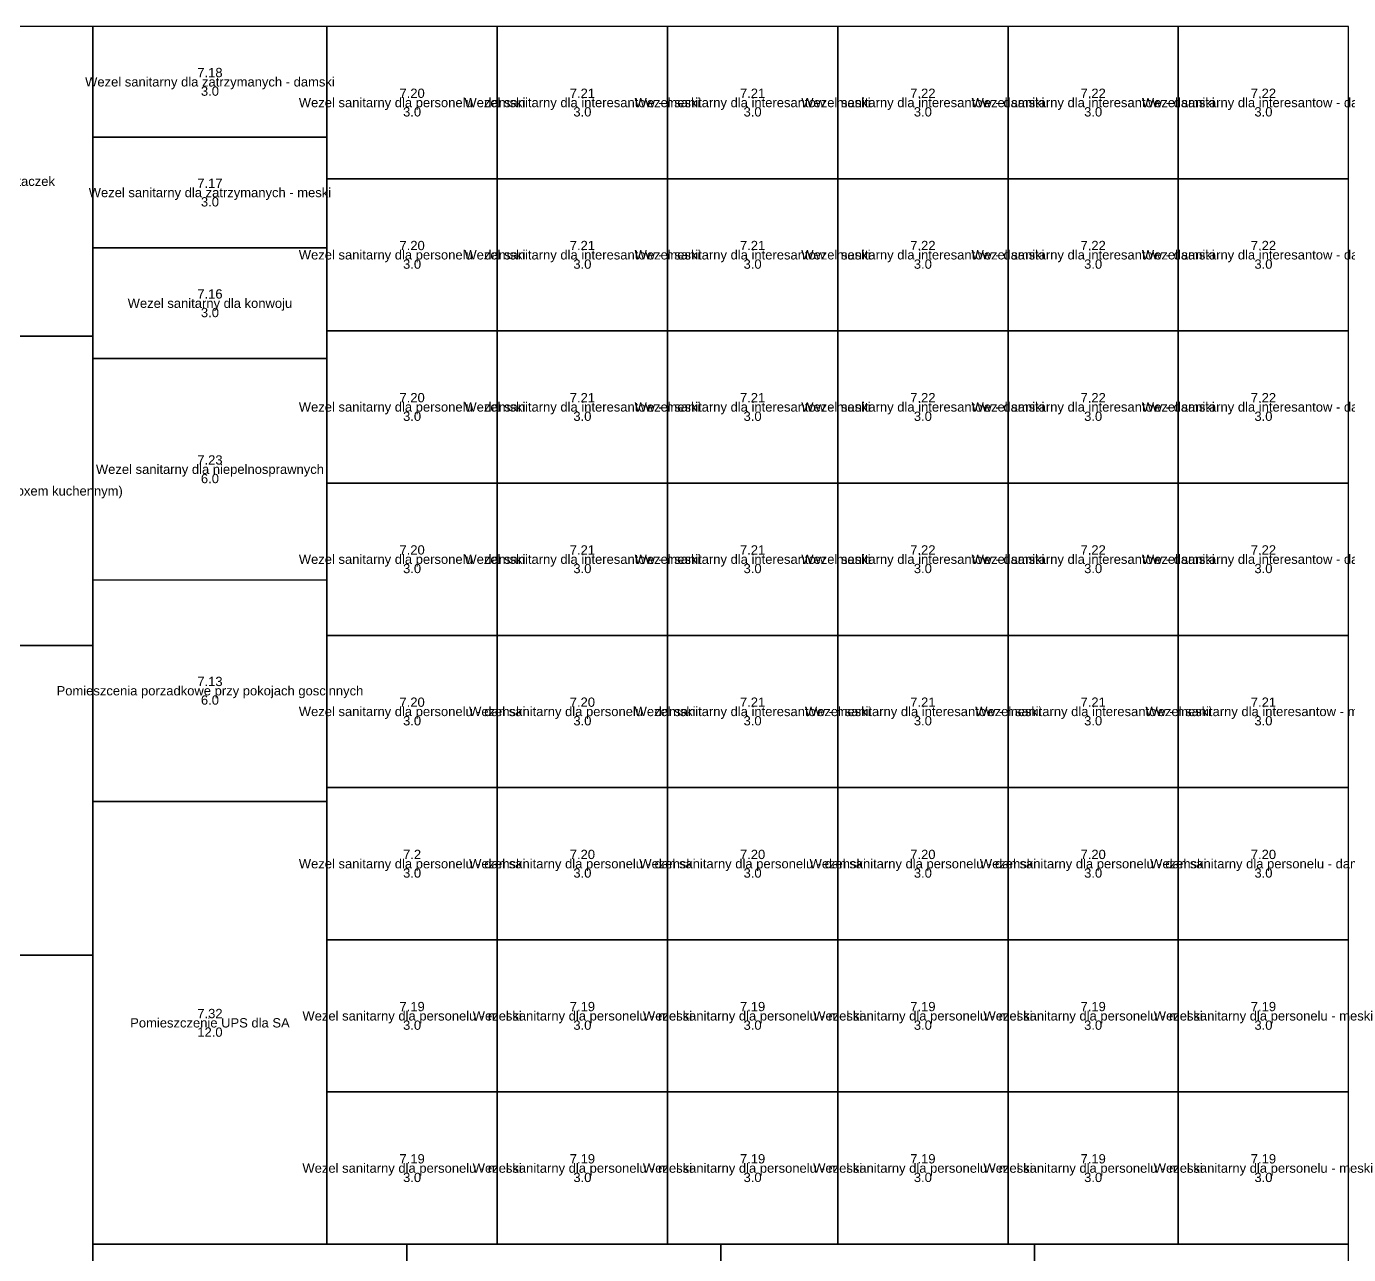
# Model space of a CAD drawing. Extents: x 0 to 217, y 0 to 21.
# Drawn here: x 53.82 to 68.05, y 7.79 to 21 of the extents above; entities that cross this region are included whole.
import ezdxf
from ezdxf.enums import TextEntityAlignment as Align

# ---------------------------------------------------------------- set-up
doc = ezdxf.new("R2010")
doc.units = 0
for name, color, linetype in [('PODWYDZIALY', 3, 'CONTINUOUS'), ('POMIESZCZENIA', 16, 'CONTINUOUS'), ('WYDZIALY', 2, 'CONTINUOUS')]:
    doc.layers.add(name, color=color, linetype=linetype)
doc.styles.get("Standard").update_dxf_attribs({"font": 'arial.ttf'})

# ---------------------------------------------------------------- blocks, each defined once
blk = doc.blocks.new('Area0')
at = {"color": 0}
blk.add_polyline3d([(0, 0, 0), (68.048, 0, 0), (68.048, 21, 0), (0, 21, 0), (0, 0, 0)], dxfattribs=at)
blk = doc.blocks.new('Area7')
at = {"color": 0}
blk.add_polyline3d([(0, 0, 0), (68.048, 0, 0), (68.048, 21, 0), (0, 21, 0), (0, 0, 0)], dxfattribs=at)
blk = doc.blocks.new('Area32')
at = {"color": 0}
blk.add_polyline3d([(0, 0, 0), (3.602, 0, 0), (3.602, 3.331, 0), (0, 3.331, 0), (0, 0, 0)], dxfattribs=at)
blk = doc.blocks.new('Area33')
at = {"color": 0}
blk.add_polyline3d([(0, 0, 0), (3.602, 0, 0), (3.602, 3.331, 0), (0, 3.331, 0), (0, 0, 0)], dxfattribs=at)
blk = doc.blocks.new('Area34')
at = {"color": 0}
blk.add_polyline3d([(0, 0, 0), (3.602, 0, 0), (3.602, 3.331, 0), (0, 3.331, 0), (0, 0, 0)], dxfattribs=at)
blk = doc.blocks.new('Area35')
at = {"color": 0}
blk.add_polyline3d([(0, 0, 0), (3.602, 0, 0), (3.602, 3.331, 0), (0, 3.331, 0), (0, 0, 0)], dxfattribs=at)
blk = doc.blocks.new('Area36')
at = {"color": 0}
blk.add_polyline3d([(0, 0, 0), (3.377, 0, 0), (3.377, 3.553, 0), (0, 3.553, 0), (0, 0, 0)], dxfattribs=at)
blk = doc.blocks.new('Area37')
at = {"color": 0}
blk.add_polyline3d([(0, 0, 0), (3.377, 0, 0), (3.377, 3.553, 0), (0, 3.553, 0), (0, 0, 0)], dxfattribs=at)
blk = doc.blocks.new('Area38')
at = {"color": 0}
blk.add_polyline3d([(0, 0, 0), (3.377, 0, 0), (3.377, 3.553, 0), (0, 3.553, 0), (0, 0, 0)], dxfattribs=at)
blk = doc.blocks.new('Area39')
at = {"color": 0}
blk.add_polyline3d([(0, 0, 0), (3.377, 0, 0), (3.377, 3.553, 0), (0, 3.553, 0), (0, 0, 0)], dxfattribs=at)
blk = doc.blocks.new('Area40')
at = {"color": 0}
blk.add_polyline3d([(0, 0, 0), (2.519, 0, 0), (2.519, 4.764, 0), (0, 4.764, 0), (0, 0, 0)], dxfattribs=at)
blk = doc.blocks.new('Area41')
at = {"color": 0}
blk.add_polyline3d([(0, 0, 0), (2.519, 0, 0), (2.519, 2.382, 0), (0, 2.382, 0), (0, 0, 0)], dxfattribs=at)
blk = doc.blocks.new('Area42')
at = {"color": 0}
blk.add_polyline3d([(0, 0, 0), (2.519, 0, 0), (2.519, 2.382, 0), (0, 2.382, 0), (0, 0, 0)], dxfattribs=at)
blk = doc.blocks.new('Area43')
at = {"color": 0}
blk.add_polyline3d([(0, 0, 0), (2.519, 0, 0), (2.519, 1.191, 0), (0, 1.191, 0), (0, 0, 0)], dxfattribs=at)
blk = doc.blocks.new('Area44')
at = {"color": 0}
blk.add_polyline3d([(0, 0, 0), (2.519, 0, 0), (2.519, 1.191, 0), (0, 1.191, 0), (0, 0, 0)], dxfattribs=at)
blk = doc.blocks.new('Area45')
at = {"color": 0}
blk.add_polyline3d([(0, 0, 0), (2.519, 0, 0), (2.519, 1.191, 0), (0, 1.191, 0), (0, 0, 0)], dxfattribs=at)
blk = doc.blocks.new('Area46')
at = {"color": 0}
blk.add_polyline3d([(0, 0, 0), (1.832, 0, 0), (1.832, 1.638, 0), (0, 1.638, 0), (0, 0, 0)], dxfattribs=at)
blk = doc.blocks.new('Area47')
at = {"color": 0}
blk.add_polyline3d([(0, 0, 0), (1.832, 0, 0), (1.832, 1.638, 0), (0, 1.638, 0), (0, 0, 0)], dxfattribs=at)
blk = doc.blocks.new('Area48')
at = {"color": 0}
blk.add_polyline3d([(0, 0, 0), (1.832, 0, 0), (1.832, 1.638, 0), (0, 1.638, 0), (0, 0, 0)], dxfattribs=at)
blk = doc.blocks.new('Area49')
at = {"color": 0}
blk.add_polyline3d([(0, 0, 0), (1.832, 0, 0), (1.832, 1.638, 0), (0, 1.638, 0), (0, 0, 0)], dxfattribs=at)
blk = doc.blocks.new('Area50')
at = {"color": 0}
blk.add_polyline3d([(0, 0, 0), (1.832, 0, 0), (1.832, 1.638, 0), (0, 1.638, 0), (0, 0, 0)], dxfattribs=at)
blk = doc.blocks.new('Area51')
at = {"color": 0}
blk.add_polyline3d([(0, 0, 0), (1.832, 0, 0), (1.832, 1.638, 0), (0, 1.638, 0), (0, 0, 0)], dxfattribs=at)
blk = doc.blocks.new('Area52')
at = {"color": 0}
blk.add_polyline3d([(0, 0, 0), (1.832, 0, 0), (1.832, 1.638, 0), (0, 1.638, 0), (0, 0, 0)], dxfattribs=at)
blk = doc.blocks.new('Area53')
at = {"color": 0}
blk.add_polyline3d([(0, 0, 0), (1.832, 0, 0), (1.832, 1.638, 0), (0, 1.638, 0), (0, 0, 0)], dxfattribs=at)
blk = doc.blocks.new('Area54')
at = {"color": 0}
blk.add_polyline3d([(0, 0, 0), (1.832, 0, 0), (1.832, 1.638, 0), (0, 1.638, 0), (0, 0, 0)], dxfattribs=at)
blk = doc.blocks.new('Area55')
at = {"color": 0}
blk.add_polyline3d([(0, 0, 0), (1.832, 0, 0), (1.832, 1.638, 0), (0, 1.638, 0), (0, 0, 0)], dxfattribs=at)
blk = doc.blocks.new('Area56')
at = {"color": 0}
blk.add_polyline3d([(0, 0, 0), (1.832, 0, 0), (1.832, 1.638, 0), (0, 1.638, 0), (0, 0, 0)], dxfattribs=at)
blk = doc.blocks.new('Area57')
at = {"color": 0}
blk.add_polyline3d([(0, 0, 0), (1.832, 0, 0), (1.832, 1.638, 0), (0, 1.638, 0), (0, 0, 0)], dxfattribs=at)
blk = doc.blocks.new('Area58')
at = {"color": 0}
blk.add_polyline3d([(0, 0, 0), (1.832, 0, 0), (1.832, 1.638, 0), (0, 1.638, 0), (0, 0, 0)], dxfattribs=at)
blk = doc.blocks.new('Area59')
at = {"color": 0}
blk.add_polyline3d([(0, 0, 0), (1.832, 0, 0), (1.832, 1.638, 0), (0, 1.638, 0), (0, 0, 0)], dxfattribs=at)
blk = doc.blocks.new('Area60')
at = {"color": 0}
blk.add_polyline3d([(0, 0, 0), (1.832, 0, 0), (1.832, 1.638, 0), (0, 1.638, 0), (0, 0, 0)], dxfattribs=at)
blk = doc.blocks.new('Area61')
at = {"color": 0}
blk.add_polyline3d([(0, 0, 0), (1.832, 0, 0), (1.832, 1.638, 0), (0, 1.638, 0), (0, 0, 0)], dxfattribs=at)
blk = doc.blocks.new('Area62')
at = {"color": 0}
blk.add_polyline3d([(0, 0, 0), (1.832, 0, 0), (1.832, 1.638, 0), (0, 1.638, 0), (0, 0, 0)], dxfattribs=at)
blk = doc.blocks.new('Area63')
at = {"color": 0}
blk.add_polyline3d([(0, 0, 0), (1.832, 0, 0), (1.832, 1.638, 0), (0, 1.638, 0), (0, 0, 0)], dxfattribs=at)
blk = doc.blocks.new('Area64')
at = {"color": 0}
blk.add_polyline3d([(0, 0, 0), (1.832, 0, 0), (1.832, 1.638, 0), (0, 1.638, 0), (0, 0, 0)], dxfattribs=at)
blk = doc.blocks.new('Area65')
at = {"color": 0}
blk.add_polyline3d([(0, 0, 0), (1.832, 0, 0), (1.832, 1.638, 0), (0, 1.638, 0), (0, 0, 0)], dxfattribs=at)
blk = doc.blocks.new('Area66')
at = {"color": 0}
blk.add_polyline3d([(0, 0, 0), (1.832, 0, 0), (1.832, 1.638, 0), (0, 1.638, 0), (0, 0, 0)], dxfattribs=at)
blk = doc.blocks.new('Area67')
at = {"color": 0}
blk.add_polyline3d([(0, 0, 0), (1.832, 0, 0), (1.832, 1.638, 0), (0, 1.638, 0), (0, 0, 0)], dxfattribs=at)
blk = doc.blocks.new('Area68')
at = {"color": 0}
blk.add_polyline3d([(0, 0, 0), (1.832, 0, 0), (1.832, 1.638, 0), (0, 1.638, 0), (0, 0, 0)], dxfattribs=at)
blk = doc.blocks.new('Area69')
at = {"color": 0}
blk.add_polyline3d([(0, 0, 0), (1.832, 0, 0), (1.832, 1.638, 0), (0, 1.638, 0), (0, 0, 0)], dxfattribs=at)
blk = doc.blocks.new('Area70')
at = {"color": 0}
blk.add_polyline3d([(0, 0, 0), (1.832, 0, 0), (1.832, 1.638, 0), (0, 1.638, 0), (0, 0, 0)], dxfattribs=at)
blk = doc.blocks.new('Area71')
at = {"color": 0}
blk.add_polyline3d([(0, 0, 0), (1.832, 0, 0), (1.832, 1.638, 0), (0, 1.638, 0), (0, 0, 0)], dxfattribs=at)
blk = doc.blocks.new('Area72')
at = {"color": 0}
blk.add_polyline3d([(0, 0, 0), (1.832, 0, 0), (1.832, 1.638, 0), (0, 1.638, 0), (0, 0, 0)], dxfattribs=at)
blk = doc.blocks.new('Area73')
at = {"color": 0}
blk.add_polyline3d([(0, 0, 0), (1.832, 0, 0), (1.832, 1.638, 0), (0, 1.638, 0), (0, 0, 0)], dxfattribs=at)
blk = doc.blocks.new('Area74')
at = {"color": 0}
blk.add_polyline3d([(0, 0, 0), (1.832, 0, 0), (1.832, 1.638, 0), (0, 1.638, 0), (0, 0, 0)], dxfattribs=at)
blk = doc.blocks.new('Area75')
at = {"color": 0}
blk.add_polyline3d([(0, 0, 0), (1.832, 0, 0), (1.832, 1.638, 0), (0, 1.638, 0), (0, 0, 0)], dxfattribs=at)
blk = doc.blocks.new('Area76')
at = {"color": 0}
blk.add_polyline3d([(0, 0, 0), (1.832, 0, 0), (1.832, 1.638, 0), (0, 1.638, 0), (0, 0, 0)], dxfattribs=at)
blk = doc.blocks.new('Area77')
at = {"color": 0}
blk.add_polyline3d([(0, 0, 0), (1.832, 0, 0), (1.832, 1.638, 0), (0, 1.638, 0), (0, 0, 0)], dxfattribs=at)
blk = doc.blocks.new('Area78')
at = {"color": 0}
blk.add_polyline3d([(0, 0, 0), (1.832, 0, 0), (1.832, 1.638, 0), (0, 1.638, 0), (0, 0, 0)], dxfattribs=at)
blk = doc.blocks.new('Area79')
at = {"color": 0}
blk.add_polyline3d([(0, 0, 0), (1.832, 0, 0), (1.832, 1.638, 0), (0, 1.638, 0), (0, 0, 0)], dxfattribs=at)
blk = doc.blocks.new('Area80')
at = {"color": 0}
blk.add_polyline3d([(0, 0, 0), (1.832, 0, 0), (1.832, 1.638, 0), (0, 1.638, 0), (0, 0, 0)], dxfattribs=at)
blk = doc.blocks.new('Area81')
at = {"color": 0}
blk.add_polyline3d([(0, 0, 0), (1.832, 0, 0), (1.832, 1.638, 0), (0, 1.638, 0), (0, 0, 0)], dxfattribs=at)
blk = doc.blocks.new('Area82')
at = {"color": 0}
blk.add_polyline3d([(0, 0, 0), (1.832, 0, 0), (1.832, 1.638, 0), (0, 1.638, 0), (0, 0, 0)], dxfattribs=at)
blk = doc.blocks.new('Area83')
at = {"color": 0}
blk.add_polyline3d([(0, 0, 0), (1.832, 0, 0), (1.832, 1.638, 0), (0, 1.638, 0), (0, 0, 0)], dxfattribs=at)
blk = doc.blocks.new('Area84')
at = {"color": 0}
blk.add_polyline3d([(0, 0, 0), (1.832, 0, 0), (1.832, 1.638, 0), (0, 1.638, 0), (0, 0, 0)], dxfattribs=at)
blk = doc.blocks.new('Area85')
at = {"color": 0}
blk.add_polyline3d([(0, 0, 0), (1.832, 0, 0), (1.832, 1.638, 0), (0, 1.638, 0), (0, 0, 0)], dxfattribs=at)
blk = doc.blocks.new('Area86')
at = {"color": 0}
blk.add_polyline3d([(0, 0, 0), (1.832, 0, 0), (1.832, 1.638, 0), (0, 1.638, 0), (0, 0, 0)], dxfattribs=at)
blk = doc.blocks.new('Area87')
at = {"color": 0}
blk.add_polyline3d([(0, 0, 0), (1.832, 0, 0), (1.832, 1.638, 0), (0, 1.638, 0), (0, 0, 0)], dxfattribs=at)
blk = doc.blocks.new('Area88')
at = {"color": 0}
blk.add_polyline3d([(0, 0, 0), (1.832, 0, 0), (1.832, 1.638, 0), (0, 1.638, 0), (0, 0, 0)], dxfattribs=at)
blk = doc.blocks.new('Area89')
at = {"color": 0}
blk.add_polyline3d([(0, 0, 0), (1.832, 0, 0), (1.832, 1.638, 0), (0, 1.638, 0), (0, 0, 0)], dxfattribs=at)
blk = doc.blocks.new('Area90')
at = {"color": 0}
blk.add_polyline3d([(0, 0, 0), (1.832, 0, 0), (1.832, 1.638, 0), (0, 1.638, 0), (0, 0, 0)], dxfattribs=at)
blk = doc.blocks.new('Area91')
at = {"color": 0}
blk.add_polyline3d([(0, 0, 0), (1.832, 0, 0), (1.832, 1.638, 0), (0, 1.638, 0), (0, 0, 0)], dxfattribs=at)
blk = doc.blocks.new('Area92')
at = {"color": 0}
blk.add_polyline3d([(0, 0, 0), (1.832, 0, 0), (1.832, 1.638, 0), (0, 1.638, 0), (0, 0, 0)], dxfattribs=at)
blk = doc.blocks.new('Area93')
at = {"color": 0}
blk.add_polyline3d([(0, 0, 0), (1.832, 0, 0), (1.832, 1.638, 0), (0, 1.638, 0), (0, 0, 0)], dxfattribs=at)

msp = doc.modelspace()

# ---------------------------------------------------------------- block references
at = {"layer": 'PODWYDZIALY', "color": 10}
msp.add_blockref('Area7', (0, 0), dxfattribs=at)
at = {"layer": 'POMIESZCZENIA', "color": 10}
ref = msp.add_blockref('Area35', (50.936, 17.669), dxfattribs=at)
ref.add_attrib('NAME', 'Pomieszczenie gospodarcze dla sprzataczek', dxfattribs={"layer": '0', "color": 0, "height": 0.1}).set_placement((52.737, 19.334), align=Align.MIDDLE_CENTER)
ref.add_attrib('POW', '12.0', dxfattribs={"layer": '0', "color": 0, "height": 0.1}).set_placement((52.737, 19.234), align=Align.MIDDLE_CENTER)
ref.add_attrib('NR', '7.25', dxfattribs={"layer": '0', "color": 0, "height": 0.1}).set_placement((52.737, 19.434), align=Align.MIDDLE_CENTER)
ref = msp.add_blockref('Area45', (54.538, 19.809), dxfattribs=at)
ref.add_attrib('NAME', 'Wezel sanitarny dla zatrzymanych - damski', dxfattribs={"layer": '0', "color": 0, "height": 0.1}).set_placement((55.798, 20.404), align=Align.MIDDLE_CENTER)
ref.add_attrib('POW', '3.0', dxfattribs={"layer": '0', "color": 0, "height": 0.1}).set_placement((55.798, 20.304), align=Align.MIDDLE_CENTER)
ref.add_attrib('NR', '7.18', dxfattribs={"layer": '0', "color": 0, "height": 0.1}).set_placement((55.798, 20.504), align=Align.MIDDLE_CENTER)
ref = msp.add_blockref('Area63', (57.057, 19.362), dxfattribs=at)
ref.add_attrib('NAME', 'Wezel sanitarny dla personelu - damski', dxfattribs={"layer": '0', "color": 0, "height": 0.1}).set_placement((57.973, 20.181), align=Align.MIDDLE_CENTER)
ref.add_attrib('POW', '3.0', dxfattribs={"layer": '0', "color": 0, "height": 0.1}).set_placement((57.973, 20.081), align=Align.MIDDLE_CENTER)
ref.add_attrib('NR', '7.20', dxfattribs={"layer": '0', "color": 0, "height": 0.1}).set_placement((57.973, 20.281), align=Align.MIDDLE_CENTER)
ref = msp.add_blockref('Area73', (58.889, 19.362), dxfattribs=at)
ref.add_attrib('NAME', 'Wezel sanitarny dla interesantow - meski', dxfattribs={"layer": '0', "color": 0, "height": 0.1}).set_placement((59.805, 20.181), align=Align.MIDDLE_CENTER)
ref.add_attrib('POW', '3.0', dxfattribs={"layer": '0', "color": 0, "height": 0.1}).set_placement((59.805, 20.081), align=Align.MIDDLE_CENTER)
ref.add_attrib('NR', '7.21', dxfattribs={"layer": '0', "color": 0, "height": 0.1}).set_placement((59.805, 20.281), align=Align.MIDDLE_CENTER)
ref = msp.add_blockref('Area81', (60.721, 19.362), dxfattribs=at)
ref.add_attrib('NAME', 'Wezel sanitarny dla interesantow - meski', dxfattribs={"layer": '0', "color": 0, "height": 0.1}).set_placement((61.636, 20.181), align=Align.MIDDLE_CENTER)
ref.add_attrib('POW', '3.0', dxfattribs={"layer": '0', "color": 0, "height": 0.1}).set_placement((61.636, 20.081), align=Align.MIDDLE_CENTER)
ref.add_attrib('NR', '7.21', dxfattribs={"layer": '0', "color": 0, "height": 0.1}).set_placement((61.636, 20.281), align=Align.MIDDLE_CENTER)
ref = msp.add_blockref('Area87', (62.552, 19.362), dxfattribs=at)
ref.add_attrib('NAME', 'Wezel sanitarny dla interesantow - damski', dxfattribs={"layer": '0', "color": 0, "height": 0.1}).set_placement((63.468, 20.181), align=Align.MIDDLE_CENTER)
ref.add_attrib('POW', '3.0', dxfattribs={"layer": '0', "color": 0, "height": 0.1}).set_placement((63.468, 20.081), align=Align.MIDDLE_CENTER)
ref.add_attrib('NR', '7.22', dxfattribs={"layer": '0', "color": 0, "height": 0.1}).set_placement((63.468, 20.281), align=Align.MIDDLE_CENTER)
ref = msp.add_blockref('Area91', (64.384, 19.362), dxfattribs=at)
ref.add_attrib('NAME', 'Wezel sanitarny dla interesantow - damski', dxfattribs={"layer": '0', "color": 0, "height": 0.1}).set_placement((65.3, 20.181), align=Align.MIDDLE_CENTER)
ref.add_attrib('POW', '3.0', dxfattribs={"layer": '0', "color": 0, "height": 0.1}).set_placement((65.3, 20.081), align=Align.MIDDLE_CENTER)
ref.add_attrib('NR', '7.22', dxfattribs={"layer": '0', "color": 0, "height": 0.1}).set_placement((65.3, 20.281), align=Align.MIDDLE_CENTER)
ref = msp.add_blockref('Area93', (66.216, 19.362), dxfattribs=at)
ref.add_attrib('NAME', 'Wezel sanitarny dla interesantow - damski', dxfattribs={"layer": '0', "color": 0, "height": 0.1}).set_placement((67.132, 20.181), align=Align.MIDDLE_CENTER)
ref.add_attrib('POW', '3.0', dxfattribs={"layer": '0', "color": 0, "height": 0.1}).set_placement((67.132, 20.081), align=Align.MIDDLE_CENTER)
ref.add_attrib('NR', '7.22', dxfattribs={"layer": '0', "color": 0, "height": 0.1}).set_placement((67.132, 20.281), align=Align.MIDDLE_CENTER)
ref = msp.add_blockref('Area44', (54.538, 18.618), dxfattribs=at)
ref.add_attrib('NAME', 'Wezel sanitarny dla zatrzymanych - meski', dxfattribs={"layer": '0', "color": 0, "height": 0.1}).set_placement((55.798, 19.213), align=Align.MIDDLE_CENTER)
ref.add_attrib('POW', '3.0', dxfattribs={"layer": '0', "color": 0, "height": 0.1}).set_placement((55.798, 19.113), align=Align.MIDDLE_CENTER)
ref.add_attrib('NR', '7.17', dxfattribs={"layer": '0', "color": 0, "height": 0.1}).set_placement((55.798, 19.313), align=Align.MIDDLE_CENTER)
ref = msp.add_blockref('Area62', (57.057, 17.724), dxfattribs=at)
ref.add_attrib('NAME', 'Wezel sanitarny dla personelu - damski', dxfattribs={"layer": '0', "color": 0, "height": 0.1}).set_placement((57.973, 18.543), align=Align.MIDDLE_CENTER)
ref.add_attrib('POW', '3.0', dxfattribs={"layer": '0', "color": 0, "height": 0.1}).set_placement((57.973, 18.443), align=Align.MIDDLE_CENTER)
ref.add_attrib('NR', '7.20', dxfattribs={"layer": '0', "color": 0, "height": 0.1}).set_placement((57.973, 18.643), align=Align.MIDDLE_CENTER)
ref = msp.add_blockref('Area72', (58.889, 17.724), dxfattribs=at)
ref.add_attrib('NAME', 'Wezel sanitarny dla interesantow - meski', dxfattribs={"layer": '0', "color": 0, "height": 0.1}).set_placement((59.805, 18.543), align=Align.MIDDLE_CENTER)
ref.add_attrib('POW', '3.0', dxfattribs={"layer": '0', "color": 0, "height": 0.1}).set_placement((59.805, 18.443), align=Align.MIDDLE_CENTER)
ref.add_attrib('NR', '7.21', dxfattribs={"layer": '0', "color": 0, "height": 0.1}).set_placement((59.805, 18.643), align=Align.MIDDLE_CENTER)
ref = msp.add_blockref('Area80', (60.721, 17.724), dxfattribs=at)
ref.add_attrib('NAME', 'Wezel sanitarny dla interesantow - meski', dxfattribs={"layer": '0', "color": 0, "height": 0.1}).set_placement((61.636, 18.543), align=Align.MIDDLE_CENTER)
ref.add_attrib('POW', '3.0', dxfattribs={"layer": '0', "color": 0, "height": 0.1}).set_placement((61.636, 18.443), align=Align.MIDDLE_CENTER)
ref.add_attrib('NR', '7.21', dxfattribs={"layer": '0', "color": 0, "height": 0.1}).set_placement((61.636, 18.643), align=Align.MIDDLE_CENTER)
ref = msp.add_blockref('Area86', (62.552, 17.724), dxfattribs=at)
ref.add_attrib('NAME', 'Wezel sanitarny dla interesantow - damski', dxfattribs={"layer": '0', "color": 0, "height": 0.1}).set_placement((63.468, 18.543), align=Align.MIDDLE_CENTER)
ref.add_attrib('POW', '3.0', dxfattribs={"layer": '0', "color": 0, "height": 0.1}).set_placement((63.468, 18.443), align=Align.MIDDLE_CENTER)
ref.add_attrib('NR', '7.22', dxfattribs={"layer": '0', "color": 0, "height": 0.1}).set_placement((63.468, 18.643), align=Align.MIDDLE_CENTER)
ref = msp.add_blockref('Area90', (64.384, 17.724), dxfattribs=at)
ref.add_attrib('NAME', 'Wezel sanitarny dla interesantow - damski', dxfattribs={"layer": '0', "color": 0, "height": 0.1}).set_placement((65.3, 18.543), align=Align.MIDDLE_CENTER)
ref.add_attrib('POW', '3.0', dxfattribs={"layer": '0', "color": 0, "height": 0.1}).set_placement((65.3, 18.443), align=Align.MIDDLE_CENTER)
ref.add_attrib('NR', '7.22', dxfattribs={"layer": '0', "color": 0, "height": 0.1}).set_placement((65.3, 18.643), align=Align.MIDDLE_CENTER)
ref = msp.add_blockref('Area92', (66.216, 17.724), dxfattribs=at)
ref.add_attrib('NAME', 'Wezel sanitarny dla interesantow - damski', dxfattribs={"layer": '0', "color": 0, "height": 0.1}).set_placement((67.132, 18.543), align=Align.MIDDLE_CENTER)
ref.add_attrib('POW', '3.0', dxfattribs={"layer": '0', "color": 0, "height": 0.1}).set_placement((67.132, 18.443), align=Align.MIDDLE_CENTER)
ref.add_attrib('NR', '7.22', dxfattribs={"layer": '0', "color": 0, "height": 0.1}).set_placement((67.132, 18.643), align=Align.MIDDLE_CENTER)
ref = msp.add_blockref('Area43', (54.538, 17.427), dxfattribs=at)
ref.add_attrib('NAME', 'Wezel sanitarny dla konwoju', dxfattribs={"layer": '0', "color": 0, "height": 0.1}).set_placement((55.798, 18.022), align=Align.MIDDLE_CENTER)
ref.add_attrib('POW', '3.0', dxfattribs={"layer": '0', "color": 0, "height": 0.1}).set_placement((55.798, 17.922), align=Align.MIDDLE_CENTER)
ref.add_attrib('NR', '7.16', dxfattribs={"layer": '0', "color": 0, "height": 0.1}).set_placement((55.798, 18.122), align=Align.MIDDLE_CENTER)
ref = msp.add_blockref('Area34', (50.936, 14.338), dxfattribs=at)
ref.add_attrib('NAME', 'Pokoj sniadaniowy przy pokojach goscinnych ( z boxem kuchennym)', dxfattribs={"layer": '0', "color": 0, "height": 0.1}).set_placement((52.737, 16.003), align=Align.MIDDLE_CENTER)
ref.add_attrib('POW', '12.0', dxfattribs={"layer": '0', "color": 0, "height": 0.1}).set_placement((52.737, 15.903), align=Align.MIDDLE_CENTER)
ref.add_attrib('NR', '7.14', dxfattribs={"layer": '0', "color": 0, "height": 0.1}).set_placement((52.737, 16.103), align=Align.MIDDLE_CENTER)
ref = msp.add_blockref('Area61', (57.057, 16.087), dxfattribs=at)
ref.add_attrib('NAME', 'Wezel sanitarny dla personelu - damski', dxfattribs={"layer": '0', "color": 0, "height": 0.1}).set_placement((57.973, 16.906), align=Align.MIDDLE_CENTER)
ref.add_attrib('POW', '3.0', dxfattribs={"layer": '0', "color": 0, "height": 0.1}).set_placement((57.973, 16.806), align=Align.MIDDLE_CENTER)
ref.add_attrib('NR', '7.20', dxfattribs={"layer": '0', "color": 0, "height": 0.1}).set_placement((57.973, 17.006), align=Align.MIDDLE_CENTER)
ref = msp.add_blockref('Area71', (58.889, 16.087), dxfattribs=at)
ref.add_attrib('NAME', 'Wezel sanitarny dla interesantow - meski', dxfattribs={"layer": '0', "color": 0, "height": 0.1}).set_placement((59.805, 16.906), align=Align.MIDDLE_CENTER)
ref.add_attrib('POW', '3.0', dxfattribs={"layer": '0', "color": 0, "height": 0.1}).set_placement((59.805, 16.806), align=Align.MIDDLE_CENTER)
ref.add_attrib('NR', '7.21', dxfattribs={"layer": '0', "color": 0, "height": 0.1}).set_placement((59.805, 17.006), align=Align.MIDDLE_CENTER)
ref = msp.add_blockref('Area79', (60.721, 16.087), dxfattribs=at)
ref.add_attrib('NAME', 'Wezel sanitarny dla interesantow - meski', dxfattribs={"layer": '0', "color": 0, "height": 0.1}).set_placement((61.636, 16.906), align=Align.MIDDLE_CENTER)
ref.add_attrib('POW', '3.0', dxfattribs={"layer": '0', "color": 0, "height": 0.1}).set_placement((61.636, 16.806), align=Align.MIDDLE_CENTER)
ref.add_attrib('NR', '7.21', dxfattribs={"layer": '0', "color": 0, "height": 0.1}).set_placement((61.636, 17.006), align=Align.MIDDLE_CENTER)
ref = msp.add_blockref('Area85', (62.552, 16.087), dxfattribs=at)
ref.add_attrib('NAME', 'Wezel sanitarny dla interesantow - damski', dxfattribs={"layer": '0', "color": 0, "height": 0.1}).set_placement((63.468, 16.906), align=Align.MIDDLE_CENTER)
ref.add_attrib('POW', '3.0', dxfattribs={"layer": '0', "color": 0, "height": 0.1}).set_placement((63.468, 16.806), align=Align.MIDDLE_CENTER)
ref.add_attrib('NR', '7.22', dxfattribs={"layer": '0', "color": 0, "height": 0.1}).set_placement((63.468, 17.006), align=Align.MIDDLE_CENTER)
ref = msp.add_blockref('Area88', (64.384, 16.087), dxfattribs=at)
ref.add_attrib('NAME', 'Wezel sanitarny dla interesantow - damski', dxfattribs={"layer": '0', "color": 0, "height": 0.1}).set_placement((65.3, 16.906), align=Align.MIDDLE_CENTER)
ref.add_attrib('POW', '3.0', dxfattribs={"layer": '0', "color": 0, "height": 0.1}).set_placement((65.3, 16.806), align=Align.MIDDLE_CENTER)
ref.add_attrib('NR', '7.22', dxfattribs={"layer": '0', "color": 0, "height": 0.1}).set_placement((65.3, 17.006), align=Align.MIDDLE_CENTER)
ref = msp.add_blockref('Area89', (66.216, 16.087), dxfattribs=at)
ref.add_attrib('NAME', 'Wezel sanitarny dla interesantow - damski', dxfattribs={"layer": '0', "color": 0, "height": 0.1}).set_placement((67.132, 16.906), align=Align.MIDDLE_CENTER)
ref.add_attrib('POW', '3.0', dxfattribs={"layer": '0', "color": 0, "height": 0.1}).set_placement((67.132, 16.806), align=Align.MIDDLE_CENTER)
ref.add_attrib('NR', '7.22', dxfattribs={"layer": '0', "color": 0, "height": 0.1}).set_placement((67.132, 17.006), align=Align.MIDDLE_CENTER)
ref = msp.add_blockref('Area42', (54.538, 15.045), dxfattribs=at)
ref.add_attrib('NAME', 'Wezel sanitarny dla niepelnosprawnych', dxfattribs={"layer": '0', "color": 0, "height": 0.1}).set_placement((55.798, 16.236), align=Align.MIDDLE_CENTER)
ref.add_attrib('POW', '6.0', dxfattribs={"layer": '0', "color": 0, "height": 0.1}).set_placement((55.798, 16.136), align=Align.MIDDLE_CENTER)
ref.add_attrib('NR', '7.23', dxfattribs={"layer": '0', "color": 0, "height": 0.1}).set_placement((55.798, 16.336), align=Align.MIDDLE_CENTER)
ref = msp.add_blockref('Area60', (57.057, 14.449), dxfattribs=at)
ref.add_attrib('NAME', 'Wezel sanitarny dla personelu - damski', dxfattribs={"layer": '0', "color": 0, "height": 0.1}).set_placement((57.973, 15.268), align=Align.MIDDLE_CENTER)
ref.add_attrib('POW', '3.0', dxfattribs={"layer": '0', "color": 0, "height": 0.1}).set_placement((57.973, 15.168), align=Align.MIDDLE_CENTER)
ref.add_attrib('NR', '7.20', dxfattribs={"layer": '0', "color": 0, "height": 0.1}).set_placement((57.973, 15.368), align=Align.MIDDLE_CENTER)
ref = msp.add_blockref('Area70', (58.889, 14.449), dxfattribs=at)
ref.add_attrib('NAME', 'Wezel sanitarny dla interesantow - meski', dxfattribs={"layer": '0', "color": 0, "height": 0.1}).set_placement((59.805, 15.268), align=Align.MIDDLE_CENTER)
ref.add_attrib('POW', '3.0', dxfattribs={"layer": '0', "color": 0, "height": 0.1}).set_placement((59.805, 15.168), align=Align.MIDDLE_CENTER)
ref.add_attrib('NR', '7.21', dxfattribs={"layer": '0', "color": 0, "height": 0.1}).set_placement((59.805, 15.368), align=Align.MIDDLE_CENTER)
ref = msp.add_blockref('Area78', (60.721, 14.449), dxfattribs=at)
ref.add_attrib('NAME', 'Wezel sanitarny dla interesantow - meski', dxfattribs={"layer": '0', "color": 0, "height": 0.1}).set_placement((61.636, 15.268), align=Align.MIDDLE_CENTER)
ref.add_attrib('POW', '3.0', dxfattribs={"layer": '0', "color": 0, "height": 0.1}).set_placement((61.636, 15.168), align=Align.MIDDLE_CENTER)
ref.add_attrib('NR', '7.21', dxfattribs={"layer": '0', "color": 0, "height": 0.1}).set_placement((61.636, 15.368), align=Align.MIDDLE_CENTER)
ref = msp.add_blockref('Area82', (62.552, 14.449), dxfattribs=at)
ref.add_attrib('NAME', 'Wezel sanitarny dla interesantow - damski', dxfattribs={"layer": '0', "color": 0, "height": 0.1}).set_placement((63.468, 15.268), align=Align.MIDDLE_CENTER)
ref.add_attrib('POW', '3.0', dxfattribs={"layer": '0', "color": 0, "height": 0.1}).set_placement((63.468, 15.168), align=Align.MIDDLE_CENTER)
ref.add_attrib('NR', '7.22', dxfattribs={"layer": '0', "color": 0, "height": 0.1}).set_placement((63.468, 15.368), align=Align.MIDDLE_CENTER)
ref = msp.add_blockref('Area83', (64.384, 14.449), dxfattribs=at)
ref.add_attrib('NAME', 'Wezel sanitarny dla interesantow - damski', dxfattribs={"layer": '0', "color": 0, "height": 0.1}).set_placement((65.3, 15.268), align=Align.MIDDLE_CENTER)
ref.add_attrib('POW', '3.0', dxfattribs={"layer": '0', "color": 0, "height": 0.1}).set_placement((65.3, 15.168), align=Align.MIDDLE_CENTER)
ref.add_attrib('NR', '7.22', dxfattribs={"layer": '0', "color": 0, "height": 0.1}).set_placement((65.3, 15.368), align=Align.MIDDLE_CENTER)
ref = msp.add_blockref('Area84', (66.216, 14.449), dxfattribs=at)
ref.add_attrib('NAME', 'Wezel sanitarny dla interesantow - damski', dxfattribs={"layer": '0', "color": 0, "height": 0.1}).set_placement((67.132, 15.268), align=Align.MIDDLE_CENTER)
ref.add_attrib('POW', '3.0', dxfattribs={"layer": '0', "color": 0, "height": 0.1}).set_placement((67.132, 15.168), align=Align.MIDDLE_CENTER)
ref.add_attrib('NR', '7.22', dxfattribs={"layer": '0', "color": 0, "height": 0.1}).set_placement((67.132, 15.368), align=Align.MIDDLE_CENTER)
ref = msp.add_blockref('Area41', (54.538, 12.662), dxfattribs=at)
ref.add_attrib('NAME', 'Pomieszcenia porzadkowe przy pokojach goscinnych', dxfattribs={"layer": '0', "color": 0, "height": 0.1}).set_placement((55.798, 13.853), align=Align.MIDDLE_CENTER)
ref.add_attrib('POW', '6.0', dxfattribs={"layer": '0', "color": 0, "height": 0.1}).set_placement((55.798, 13.753), align=Align.MIDDLE_CENTER)
ref.add_attrib('NR', '7.13', dxfattribs={"layer": '0', "color": 0, "height": 0.1}).set_placement((55.798, 13.953), align=Align.MIDDLE_CENTER)
ref = msp.add_blockref('Area59', (57.057, 12.811), dxfattribs=at)
ref.add_attrib('NAME', 'Wezel sanitarny dla personelu - damski', dxfattribs={"layer": '0', "color": 0, "height": 0.1}).set_placement((57.973, 13.63), align=Align.MIDDLE_CENTER)
ref.add_attrib('POW', '3.0', dxfattribs={"layer": '0', "color": 0, "height": 0.1}).set_placement((57.973, 13.53), align=Align.MIDDLE_CENTER)
ref.add_attrib('NR', '7.20', dxfattribs={"layer": '0', "color": 0, "height": 0.1}).set_placement((57.973, 13.73), align=Align.MIDDLE_CENTER)
ref = msp.add_blockref('Area69', (58.889, 12.811), dxfattribs=at)
ref.add_attrib('NAME', 'Wezel sanitarny dla personelu - damski', dxfattribs={"layer": '0', "color": 0, "height": 0.1}).set_placement((59.805, 13.63), align=Align.MIDDLE_CENTER)
ref.add_attrib('POW', '3.0', dxfattribs={"layer": '0', "color": 0, "height": 0.1}).set_placement((59.805, 13.53), align=Align.MIDDLE_CENTER)
ref.add_attrib('NR', '7.20', dxfattribs={"layer": '0', "color": 0, "height": 0.1}).set_placement((59.805, 13.73), align=Align.MIDDLE_CENTER)
ref = msp.add_blockref('Area74', (60.721, 12.811), dxfattribs=at)
ref.add_attrib('NAME', 'Wezel sanitarny dla interesantow - meski', dxfattribs={"layer": '0', "color": 0, "height": 0.1}).set_placement((61.636, 13.63), align=Align.MIDDLE_CENTER)
ref.add_attrib('POW', '3.0', dxfattribs={"layer": '0', "color": 0, "height": 0.1}).set_placement((61.636, 13.53), align=Align.MIDDLE_CENTER)
ref.add_attrib('NR', '7.21', dxfattribs={"layer": '0', "color": 0, "height": 0.1}).set_placement((61.636, 13.73), align=Align.MIDDLE_CENTER)
ref = msp.add_blockref('Area75', (62.552, 12.811), dxfattribs=at)
ref.add_attrib('NAME', 'Wezel sanitarny dla interesantow - meski', dxfattribs={"layer": '0', "color": 0, "height": 0.1}).set_placement((63.468, 13.63), align=Align.MIDDLE_CENTER)
ref.add_attrib('POW', '3.0', dxfattribs={"layer": '0', "color": 0, "height": 0.1}).set_placement((63.468, 13.53), align=Align.MIDDLE_CENTER)
ref.add_attrib('NR', '7.21', dxfattribs={"layer": '0', "color": 0, "height": 0.1}).set_placement((63.468, 13.73), align=Align.MIDDLE_CENTER)
ref = msp.add_blockref('Area76', (64.384, 12.811), dxfattribs=at)
ref.add_attrib('NAME', 'Wezel sanitarny dla interesantow - meski', dxfattribs={"layer": '0', "color": 0, "height": 0.1}).set_placement((65.3, 13.63), align=Align.MIDDLE_CENTER)
ref.add_attrib('POW', '3.0', dxfattribs={"layer": '0', "color": 0, "height": 0.1}).set_placement((65.3, 13.53), align=Align.MIDDLE_CENTER)
ref.add_attrib('NR', '7.21', dxfattribs={"layer": '0', "color": 0, "height": 0.1}).set_placement((65.3, 13.73), align=Align.MIDDLE_CENTER)
ref = msp.add_blockref('Area77', (66.216, 12.811), dxfattribs=at)
ref.add_attrib('NAME', 'Wezel sanitarny dla interesantow - meski', dxfattribs={"layer": '0', "color": 0, "height": 0.1}).set_placement((67.132, 13.63), align=Align.MIDDLE_CENTER)
ref.add_attrib('POW', '3.0', dxfattribs={"layer": '0', "color": 0, "height": 0.1}).set_placement((67.132, 13.53), align=Align.MIDDLE_CENTER)
ref.add_attrib('NR', '7.21', dxfattribs={"layer": '0', "color": 0, "height": 0.1}).set_placement((67.132, 13.73), align=Align.MIDDLE_CENTER)
ref = msp.add_blockref('Area33', (50.936, 11.007), dxfattribs=at)
ref.add_attrib('NAME', 'Pomieszczenie kserograficzne', dxfattribs={"layer": '0', "color": 0, "height": 0.1}).set_placement((52.737, 12.672), align=Align.MIDDLE_CENTER)
ref.add_attrib('POW', '12.0', dxfattribs={"layer": '0', "color": 0, "height": 0.1}).set_placement((52.737, 12.572), align=Align.MIDDLE_CENTER)
ref.add_attrib('NR', '7.11', dxfattribs={"layer": '0', "color": 0, "height": 0.1}).set_placement((52.737, 12.772), align=Align.MIDDLE_CENTER)
ref = msp.add_blockref('Area58', (57.057, 11.173), dxfattribs=at)
ref.add_attrib('NAME', 'Wezel sanitarny dla personelu - damski', dxfattribs={"layer": '0', "color": 0, "height": 0.1}).set_placement((57.973, 11.992), align=Align.MIDDLE_CENTER)
ref.add_attrib('POW', '3.0', dxfattribs={"layer": '0', "color": 0, "height": 0.1}).set_placement((57.973, 11.892), align=Align.MIDDLE_CENTER)
ref.add_attrib('NR', '7.2', dxfattribs={"layer": '0', "color": 0, "height": 0.1}).set_placement((57.973, 12.092), align=Align.MIDDLE_CENTER)
ref = msp.add_blockref('Area64', (58.889, 11.173), dxfattribs=at)
ref.add_attrib('NAME', 'Wezel sanitarny dla personelu - damski', dxfattribs={"layer": '0', "color": 0, "height": 0.1}).set_placement((59.805, 11.992), align=Align.MIDDLE_CENTER)
ref.add_attrib('POW', '3.0', dxfattribs={"layer": '0', "color": 0, "height": 0.1}).set_placement((59.805, 11.892), align=Align.MIDDLE_CENTER)
ref.add_attrib('NR', '7.20', dxfattribs={"layer": '0', "color": 0, "height": 0.1}).set_placement((59.805, 12.092), align=Align.MIDDLE_CENTER)
ref = msp.add_blockref('Area65', (60.721, 11.173), dxfattribs=at)
ref.add_attrib('NAME', 'Wezel sanitarny dla personelu - damski', dxfattribs={"layer": '0', "color": 0, "height": 0.1}).set_placement((61.636, 11.992), align=Align.MIDDLE_CENTER)
ref.add_attrib('POW', '3.0', dxfattribs={"layer": '0', "color": 0, "height": 0.1}).set_placement((61.636, 11.892), align=Align.MIDDLE_CENTER)
ref.add_attrib('NR', '7.20', dxfattribs={"layer": '0', "color": 0, "height": 0.1}).set_placement((61.636, 12.092), align=Align.MIDDLE_CENTER)
ref = msp.add_blockref('Area66', (62.552, 11.173), dxfattribs=at)
ref.add_attrib('NAME', 'Wezel sanitarny dla personelu - damski', dxfattribs={"layer": '0', "color": 0, "height": 0.1}).set_placement((63.468, 11.992), align=Align.MIDDLE_CENTER)
ref.add_attrib('POW', '3.0', dxfattribs={"layer": '0', "color": 0, "height": 0.1}).set_placement((63.468, 11.892), align=Align.MIDDLE_CENTER)
ref.add_attrib('NR', '7.20', dxfattribs={"layer": '0', "color": 0, "height": 0.1}).set_placement((63.468, 12.092), align=Align.MIDDLE_CENTER)
ref = msp.add_blockref('Area67', (64.384, 11.173), dxfattribs=at)
ref.add_attrib('NAME', 'Wezel sanitarny dla personelu - damski', dxfattribs={"layer": '0', "color": 0, "height": 0.1}).set_placement((65.3, 11.992), align=Align.MIDDLE_CENTER)
ref.add_attrib('POW', '3.0', dxfattribs={"layer": '0', "color": 0, "height": 0.1}).set_placement((65.3, 11.892), align=Align.MIDDLE_CENTER)
ref.add_attrib('NR', '7.20', dxfattribs={"layer": '0', "color": 0, "height": 0.1}).set_placement((65.3, 12.092), align=Align.MIDDLE_CENTER)
ref = msp.add_blockref('Area68', (66.216, 11.173), dxfattribs=at)
ref.add_attrib('NAME', 'Wezel sanitarny dla personelu - damski', dxfattribs={"layer": '0', "color": 0, "height": 0.1}).set_placement((67.132, 11.992), align=Align.MIDDLE_CENTER)
ref.add_attrib('POW', '3.0', dxfattribs={"layer": '0', "color": 0, "height": 0.1}).set_placement((67.132, 11.892), align=Align.MIDDLE_CENTER)
ref.add_attrib('NR', '7.20', dxfattribs={"layer": '0', "color": 0, "height": 0.1}).set_placement((67.132, 12.092), align=Align.MIDDLE_CENTER)
ref = msp.add_blockref('Area40', (54.538, 7.898), dxfattribs=at)
ref.add_attrib('NAME', 'Pomieszczenie UPS dla SA', dxfattribs={"layer": '0', "color": 0, "height": 0.1}).set_placement((55.798, 10.28), align=Align.MIDDLE_CENTER)
ref.add_attrib('POW', '12.0', dxfattribs={"layer": '0', "color": 0, "height": 0.1}).set_placement((55.798, 10.18), align=Align.MIDDLE_CENTER)
ref.add_attrib('NR', '7.32', dxfattribs={"layer": '0', "color": 0, "height": 0.1}).set_placement((55.798, 10.38), align=Align.MIDDLE_CENTER)
ref = msp.add_blockref('Area52', (57.057, 9.536), dxfattribs=at)
ref.add_attrib('NAME', 'Wezel sanitarny dla personelu - meski', dxfattribs={"layer": '0', "color": 0, "height": 0.1}).set_placement((57.973, 10.355), align=Align.MIDDLE_CENTER)
ref.add_attrib('POW', '3.0', dxfattribs={"layer": '0', "color": 0, "height": 0.1}).set_placement((57.973, 10.255), align=Align.MIDDLE_CENTER)
ref.add_attrib('NR', '7.19', dxfattribs={"layer": '0', "color": 0, "height": 0.1}).set_placement((57.973, 10.455), align=Align.MIDDLE_CENTER)
ref = msp.add_blockref('Area53', (58.889, 9.536), dxfattribs=at)
ref.add_attrib('NAME', 'Wezel sanitarny dla personelu - meski', dxfattribs={"layer": '0', "color": 0, "height": 0.1}).set_placement((59.805, 10.355), align=Align.MIDDLE_CENTER)
ref.add_attrib('POW', '3.0', dxfattribs={"layer": '0', "color": 0, "height": 0.1}).set_placement((59.805, 10.255), align=Align.MIDDLE_CENTER)
ref.add_attrib('NR', '7.19', dxfattribs={"layer": '0', "color": 0, "height": 0.1}).set_placement((59.805, 10.455), align=Align.MIDDLE_CENTER)
ref = msp.add_blockref('Area54', (60.721, 9.536), dxfattribs=at)
ref.add_attrib('NAME', 'Wezel sanitarny dla personelu - meski', dxfattribs={"layer": '0', "color": 0, "height": 0.1}).set_placement((61.636, 10.355), align=Align.MIDDLE_CENTER)
ref.add_attrib('POW', '3.0', dxfattribs={"layer": '0', "color": 0, "height": 0.1}).set_placement((61.636, 10.255), align=Align.MIDDLE_CENTER)
ref.add_attrib('NR', '7.19', dxfattribs={"layer": '0', "color": 0, "height": 0.1}).set_placement((61.636, 10.455), align=Align.MIDDLE_CENTER)
ref = msp.add_blockref('Area55', (62.552, 9.536), dxfattribs=at)
ref.add_attrib('NAME', 'Wezel sanitarny dla personelu - meski', dxfattribs={"layer": '0', "color": 0, "height": 0.1}).set_placement((63.468, 10.355), align=Align.MIDDLE_CENTER)
ref.add_attrib('POW', '3.0', dxfattribs={"layer": '0', "color": 0, "height": 0.1}).set_placement((63.468, 10.255), align=Align.MIDDLE_CENTER)
ref.add_attrib('NR', '7.19', dxfattribs={"layer": '0', "color": 0, "height": 0.1}).set_placement((63.468, 10.455), align=Align.MIDDLE_CENTER)
ref = msp.add_blockref('Area56', (64.384, 9.536), dxfattribs=at)
ref.add_attrib('NAME', 'Wezel sanitarny dla personelu - meski', dxfattribs={"layer": '0', "color": 0, "height": 0.1}).set_placement((65.3, 10.355), align=Align.MIDDLE_CENTER)
ref.add_attrib('POW', '3.0', dxfattribs={"layer": '0', "color": 0, "height": 0.1}).set_placement((65.3, 10.255), align=Align.MIDDLE_CENTER)
ref.add_attrib('NR', '7.19', dxfattribs={"layer": '0', "color": 0, "height": 0.1}).set_placement((65.3, 10.455), align=Align.MIDDLE_CENTER)
ref = msp.add_blockref('Area57', (66.216, 9.536), dxfattribs=at)
ref.add_attrib('NAME', 'Wezel sanitarny dla personelu - meski', dxfattribs={"layer": '0', "color": 0, "height": 0.1}).set_placement((67.132, 10.355), align=Align.MIDDLE_CENTER)
ref.add_attrib('POW', '3.0', dxfattribs={"layer": '0', "color": 0, "height": 0.1}).set_placement((67.132, 10.255), align=Align.MIDDLE_CENTER)
ref.add_attrib('NR', '7.19', dxfattribs={"layer": '0', "color": 0, "height": 0.1}).set_placement((67.132, 10.455), align=Align.MIDDLE_CENTER)
ref = msp.add_blockref('Area32', (50.936, 7.676), dxfattribs=at)
ref.add_attrib('NAME', 'Pomieszczenie kserograficzne', dxfattribs={"layer": '0', "color": 0, "height": 0.1}).set_placement((52.737, 9.341), align=Align.MIDDLE_CENTER)
ref.add_attrib('POW', '12.0', dxfattribs={"layer": '0', "color": 0, "height": 0.1}).set_placement((52.737, 9.241), align=Align.MIDDLE_CENTER)
ref.add_attrib('NR', '7.11', dxfattribs={"layer": '0', "color": 0, "height": 0.1}).set_placement((52.737, 9.441), align=Align.MIDDLE_CENTER)
ref = msp.add_blockref('Area46', (57.057, 7.898), dxfattribs=at)
ref.add_attrib('NAME', 'Wezel sanitarny dla personelu - meski', dxfattribs={"layer": '0', "color": 0, "height": 0.1}).set_placement((57.973, 8.717), align=Align.MIDDLE_CENTER)
ref.add_attrib('POW', '3.0', dxfattribs={"layer": '0', "color": 0, "height": 0.1}).set_placement((57.973, 8.617), align=Align.MIDDLE_CENTER)
ref.add_attrib('NR', '7.19', dxfattribs={"layer": '0', "color": 0, "height": 0.1}).set_placement((57.973, 8.817), align=Align.MIDDLE_CENTER)
ref = msp.add_blockref('Area47', (58.889, 7.898), dxfattribs=at)
ref.add_attrib('NAME', 'Wezel sanitarny dla personelu - meski', dxfattribs={"layer": '0', "color": 0, "height": 0.1}).set_placement((59.805, 8.717), align=Align.MIDDLE_CENTER)
ref.add_attrib('POW', '3.0', dxfattribs={"layer": '0', "color": 0, "height": 0.1}).set_placement((59.805, 8.617), align=Align.MIDDLE_CENTER)
ref.add_attrib('NR', '7.19', dxfattribs={"layer": '0', "color": 0, "height": 0.1}).set_placement((59.805, 8.817), align=Align.MIDDLE_CENTER)
ref = msp.add_blockref('Area48', (60.721, 7.898), dxfattribs=at)
ref.add_attrib('NAME', 'Wezel sanitarny dla personelu - meski', dxfattribs={"layer": '0', "color": 0, "height": 0.1}).set_placement((61.636, 8.717), align=Align.MIDDLE_CENTER)
ref.add_attrib('POW', '3.0', dxfattribs={"layer": '0', "color": 0, "height": 0.1}).set_placement((61.636, 8.617), align=Align.MIDDLE_CENTER)
ref.add_attrib('NR', '7.19', dxfattribs={"layer": '0', "color": 0, "height": 0.1}).set_placement((61.636, 8.817), align=Align.MIDDLE_CENTER)
ref = msp.add_blockref('Area49', (62.552, 7.898), dxfattribs=at)
ref.add_attrib('NAME', 'Wezel sanitarny dla personelu - meski', dxfattribs={"layer": '0', "color": 0, "height": 0.1}).set_placement((63.468, 8.717), align=Align.MIDDLE_CENTER)
ref.add_attrib('POW', '3.0', dxfattribs={"layer": '0', "color": 0, "height": 0.1}).set_placement((63.468, 8.617), align=Align.MIDDLE_CENTER)
ref.add_attrib('NR', '7.19', dxfattribs={"layer": '0', "color": 0, "height": 0.1}).set_placement((63.468, 8.817), align=Align.MIDDLE_CENTER)
ref = msp.add_blockref('Area50', (64.384, 7.898), dxfattribs=at)
ref.add_attrib('NAME', 'Wezel sanitarny dla personelu - meski', dxfattribs={"layer": '0', "color": 0, "height": 0.1}).set_placement((65.3, 8.717), align=Align.MIDDLE_CENTER)
ref.add_attrib('POW', '3.0', dxfattribs={"layer": '0', "color": 0, "height": 0.1}).set_placement((65.3, 8.617), align=Align.MIDDLE_CENTER)
ref.add_attrib('NR', '7.19', dxfattribs={"layer": '0', "color": 0, "height": 0.1}).set_placement((65.3, 8.817), align=Align.MIDDLE_CENTER)
ref = msp.add_blockref('Area51', (66.216, 7.898), dxfattribs=at)
ref.add_attrib('NAME', 'Wezel sanitarny dla personelu - meski', dxfattribs={"layer": '0', "color": 0, "height": 0.1}).set_placement((67.132, 8.717), align=Align.MIDDLE_CENTER)
ref.add_attrib('POW', '3.0', dxfattribs={"layer": '0', "color": 0, "height": 0.1}).set_placement((67.132, 8.617), align=Align.MIDDLE_CENTER)
ref.add_attrib('NR', '7.19', dxfattribs={"layer": '0', "color": 0, "height": 0.1}).set_placement((67.132, 8.817), align=Align.MIDDLE_CENTER)
ref = msp.add_blockref('Area36', (54.538, 4.345), dxfattribs=at)
ref.add_attrib('NAME', 'Wezel sanitarny z natryskiem dla prac. gospodarczych sadu', dxfattribs={"layer": '0', "color": 0, "height": 0.1}).set_placement((56.227, 6.121), align=Align.MIDDLE_CENTER)
ref.add_attrib('POW', '12.0', dxfattribs={"layer": '0', "color": 0, "height": 0.1}).set_placement((56.227, 6.021), align=Align.MIDDLE_CENTER)
ref.add_attrib('NR', '7.26', dxfattribs={"layer": '0', "color": 0, "height": 0.1}).set_placement((56.227, 6.221), align=Align.MIDDLE_CENTER)
ref = msp.add_blockref('Area37', (57.916, 4.345), dxfattribs=at)
ref.add_attrib('NAME', 'Magazyn drukow', dxfattribs={"layer": '0', "color": 0, "height": 0.1}).set_placement((59.604, 6.121), align=Align.MIDDLE_CENTER)
ref.add_attrib('POW', '12.0', dxfattribs={"layer": '0', "color": 0, "height": 0.1}).set_placement((59.604, 6.021), align=Align.MIDDLE_CENTER)
ref.add_attrib('NR', '7.27', dxfattribs={"layer": '0', "color": 0, "height": 0.1}).set_placement((59.604, 6.221), align=Align.MIDDLE_CENTER)
ref = msp.add_blockref('Area38', (61.293, 4.345), dxfattribs=at)
ref.add_attrib('NAME', 'Magazyn materialow biurowych', dxfattribs={"layer": '0', "color": 0, "height": 0.1}).set_placement((62.982, 6.121), align=Align.MIDDLE_CENTER)
ref.add_attrib('POW', '12.0', dxfattribs={"layer": '0', "color": 0, "height": 0.1}).set_placement((62.982, 6.021), align=Align.MIDDLE_CENTER)
ref.add_attrib('NR', '7.28', dxfattribs={"layer": '0', "color": 0, "height": 0.1}).set_placement((62.982, 6.221), align=Align.MIDDLE_CENTER)
ref = msp.add_blockref('Area39', (64.67, 4.345), dxfattribs=at)
ref.add_attrib('NAME', 'Pomieszczenie na makulature', dxfattribs={"layer": '0', "color": 0, "height": 0.1}).set_placement((66.359, 6.121), align=Align.MIDDLE_CENTER)
ref.add_attrib('POW', '12.0', dxfattribs={"layer": '0', "color": 0, "height": 0.1}).set_placement((66.359, 6.021), align=Align.MIDDLE_CENTER)
ref.add_attrib('NR', '7.3', dxfattribs={"layer": '0', "color": 0, "height": 0.1}).set_placement((66.359, 6.221), align=Align.MIDDLE_CENTER)
at = {"layer": 'WYDZIALY', "color": 10}
msp.add_blockref('Area0', (0, 0), dxfattribs=at)

doc.saveas('drawing.dxf')
